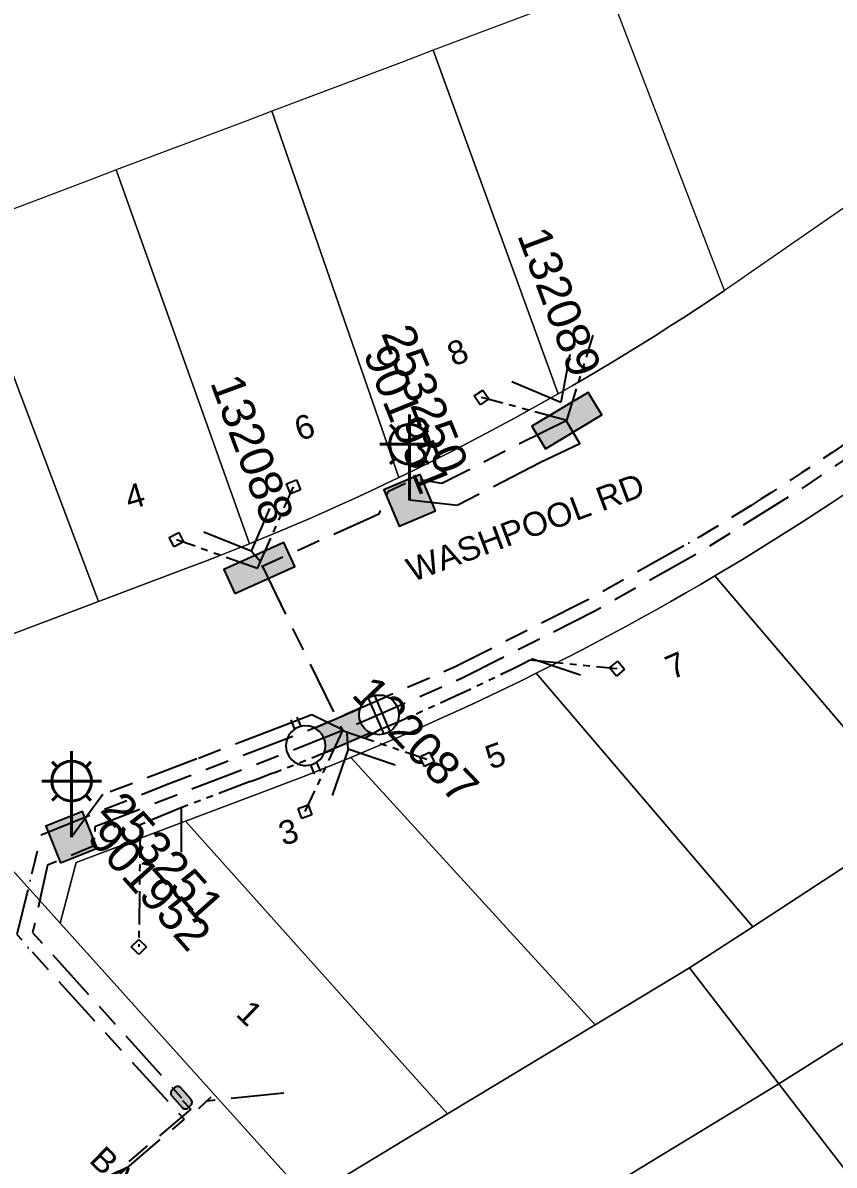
# Model space of a CAD drawing. Header units: metres. Extents: x 308667 to 309873, y 6270550 to 6271594.
# Drawn here: x 309495.9 to 309557, y 6271389.1 to 6271475.1 of the extents above; entities that cross this region are included whole.
import ezdxf
from ezdxf.enums import TextEntityAlignment as Align

# ---------------------------------------------------------------- set-up
doc = ezdxf.new("R2010")
doc.units = ezdxf.units.M
doc.linetypes.add('Cable Exist UG', pattern=[8.2, 4, -1.2, 1.8, -1.2])
doc.linetypes.add('PHANTOMX2', pattern=[5, 2.5, -0.5, 0.5, -0.5, 0.5, -0.5])
doc.layers.get('0').update_dxf_attribs({"color": 6})
for name, color, linetype, lineweight in [('Cadastre Land Parcels_SP_EXT', 96, 'Continuous', 15), ('Cadastre Roads_SP_EXT', 54, 'Continuous', 15), ('Mains_HV_EXT', 11, 'Continuous', 25), ('Mains_LV_EXT', 161, 'Continuous', 25), ('Mains_LV_SL_EXT', 141, 'Continuous', 25)]:
    doc.layers.add(name, color=color, linetype=linetype, lineweight=lineweight)
for name, color, linetype in [('Equip_LV_EXT', 7, 'Continuous'), ('Equip_SP_SL_EXT', 7, 'Continuous'), ('Services_SP_EXT', 42, 'PHANTOMX2'), ('SupportsUG_SP_LV_EXT', 7, 'Continuous'), ('SupportsUG_SP_LV_SL_EXT', 7, 'Continuous'), ('Trench_SP_EXT', 7, 'Continuous')]:
    doc.layers.add(name, color=color, linetype=linetype)
doc.styles.add('COLUMN_LABEL', font='arial.ttf')
doc.styles.add('iecARIAL', font='arial.ttf', dxfattribs={"height": 2})
doc.styles.add('POLE_LABEL', font='arial.ttf', dxfattribs={"height": 2})
doc.styles.get("Standard").update_dxf_attribs({"font": 'arial.ttf'})

# ---------------------------------------------------------------- blocks, each defined once
blk = doc.blocks.new('COLUMN_EXT')
blk.add_hatch(color=256).paths.add_polyline_path([(-1.485, 1.485), (-1.485, -1.485), (1.485, -1.485), (1.485, 1.485)])
blk.add_lwpolyline([(-1.485, -1.485), (1.485, -1.485), (1.485, 1.485), (-1.485, 1.485)], close=True)
for tag, height, style, flags, p in [('ASSET_NUM', 2.5, 'COLUMN_LABEL', 8, (2, 2)), ('STRUCTURE_PLANT_NUMBER', 0.2, 'POLE_LABEL', 9, (1.813, 0.031)), ('STREET_CODE', 0.2, 'COLUMN_LABEL', 9, (1.813, -0.2))]:
    blk.add_attdef(tag, text='', height=height, dxfattribs=dict(style=style, flags=flags)).set_placement(p, align=Align.MIDDLE_LEFT)
at = {"flags": 9}
for tag, p in [('OWNED_BY', (1.813, -0.6)), ('STATE', (1.813, -0.8)), ('COLUMN_TYPE', (1.813, -0.4)), ('STREETNAME', (1.813, -1.6)), ('SUBURB', (1.813, -1.8)), ('USAGE', (1.813, -1)), ('LEGEND', (1.813, -1.2)), ('LOCATION', (1.813, -1.4)), ('NOTES', (1.813, -2))]:
    blk.add_attdef(tag, text='', height=0.2, dxfattribs=at).set_placement(p, align=Align.MIDDLE_LEFT)
at = {"flags": 1}
blk.add_attdef('Z', (1.813, -2.351), '', height=0.2, dxfattribs=at)
blk = doc.blocks.new('PILLAR_EXT')
blk.add_hatch(color=256).paths.add_polyline_path([(-2.475, 0.99), (-2.475, -0.99), (2.475, -0.99), (2.475, 0.99)])
blk.add_lwpolyline([(-2.475, -0.99), (2.475, -0.99), (2.475, 0.99), (-2.475, 0.99)], close=True)
at = {"style": 'iecARIAL', "flags": 8}
blk.add_attdef('ASSET_NUM', (1.5, 3.5), '', height=2.5, dxfattribs=at)
for tag, p, flags in [('OWNED_BY', (0, -0.2), 9), ('STATE', (0, -0.4), 9), ('SUPPORT_TYPE', (0, -0.6), 9), ('USAGE', (0, -0.8), 9), ('LEGEND', (0, -1), 9), ('STREETNAME', (0, -1.8), 9), ('LOCATION', (0, -1.2), 9), ('NOTES', (0, -1.4), 9), ('PARENT', (0, -1.6), 9), ('SUBURB', (0, -2), 1)]:
    blk.add_attdef(tag, p, '', height=0.2, dxfattribs=dict(flags=flags))
blk = doc.blocks.new('SL_LANTERN_EXT')
at = {"lineweight": 40}
for p, q in [((0, 1.968), (0, 6.468)), ((-1.459, 5.676), (-1.061, 5.278)), ((1.458, 5.676), (1.06, 5.278)), ((-2.25, 4.218), (2.25, 4.218)), ((-1.459, 2.759), (-1.061, 3.157)), ((0, 0), (0, 2.721)), ((1.458, 2.759), (1.06, 3.157))]:
    blk.add_line(p, q, dxfattribs=at)
blk.add_circle((0, 4.218), 1.5, dxfattribs=at)
at = {"style": 'iecARIAL', "flags": 8}
blk.add_attdef('ASSET_NUM', (1.5, 1.5), '', height=2.5, dxfattribs=at)
for tag, p, height, flags in [('CONSTRUCTED_VOLTAGE', (0.981, -0.653), 0.2, 9), ('CONTROL_TYPE', (0.981, -0.853), 0.2, 9), ('LANTERN_PURPOSE', (0.981, -1.053), 0.2, 9), ('LNUMBER', (2.181, -3.253), 2.5, 8), ('OPERATING_VOLTAGE', (0.981, -1.653), 0.2, 9), ('ORIENTATION', (0.981, -1.853), 0.2, 9), ('LANTERN_TYPE', (0.981, -1.253), 0.2, 9), ('NO_PHASES', (0.981, -1.453), 0.2, 9), ('OWNED_BY', (0.981, -2.053), 0.2, 9), ('STATE', (0.981, -2.253), 0.2, 9), ('CEXIST', (0.981, -2.653), 0.2, 9), ('USAGE', (0.981, -2.453), 0.2, 9), ('CNEW', (0.981, -2.853), 0.2, 9), ('CNUMBER', (0.981, -3.053), 0.2, 9), ('CREMOVE', (0.981, -3.253), 0.2, 9), ('CREPLACE', (0.981, -3.453), 0.2, 9), ('LKINGHEIGHT', (0.981, -3.653), 0.2, 9), ('LBRACKET', (0.981, -3.853), 0.2, 9), ('LBRACKETVOCAB', (0.981, -4.053), 0.2, 9), ('LCATEGORY', (0.981, -4.253), 0.2, 9), ('LCHARGE1', (0.981, -4.453), 0.2, 9), ('LCHARGE1PERCENT', (0.981, -4.653), 0.2, 9), ('LCHARGE2', (0.981, -4.853), 0.2, 9), ('LCHARGE2PERCENT', (0.981, -5.053), 0.2, 9), ('LCHARGE3', (0.981, -5.253), 0.2, 9), ('LCHARGE3PERCENT', (0.981, -5.453), 0.2, 9), ('LEXIST', (0.981, -5.653), 0.2, 9), ('LLAMP', (0.981, -5.853), 0.2, 9), ('LLAMPVOCAB', (0.981, -6.053), 0.2, 9), ('LMAST', (0.981, -6.253), 0.2, 9), ('LMASTVOCAB', (0.981, -6.453), 0.2, 9), ('LNEW', (0.981, -6.653), 0.2, 9), ('LANTNUMBER', (0.981, -6.853), 0.2, 9), ('LOUTREACH', (0.981, -7.253), 0.2, 9), ('LOUTREACHVOCAB', (0.981, -7.453), 0.2, 9), ('LRATECODE', (0.981, -7.653), 0.2, 9), ('LREMOVE', (0.981, -7.853), 0.2, 9), ('LREPLACE', (0.981, -8.053), 0.2, 9), ('LTYPE', (0.981, -8.253), 0.2, 9), ('LTYPEVOCAB', (0.981, -8.453), 0.2, 9), ('LEGEND', (0.981, -8.653), 0.2, 9), ('STREETNAME', (0.981, -9.253), 0.2, 9), ('SUBURB', (0.981, -9.453), 0.2, 1), ('LOCATION', (0.981, -8.853), 0.2, 9), ('NOTES', (0.981, -9.053), 0.2, 9)]:
    blk.add_attdef(tag, p, '', height=height, dxfattribs=dict(flags=flags))
blk = doc.blocks.new('CCP_EXT')
at = {"flags": 9}
for tag, p in [('STATE', (0, -1.8)), ('USAGE', (0, -1.2)), ('LEGEND', (0, -1.4)), ('LIFE_SUPPORT', (0, -1.6)), ('NOTES', (0, -2))]:
    blk.add_attdef(tag, text='', height=0.2, dxfattribs=at).set_placement(p, align=Align.MIDDLE_LEFT)
blk.add_wipeout([(0, 0.566), (0.566, 0), (0, -0.566), (-0.566, 0)])
blk.add_lwpolyline([(-0.566, 0), (0, 0.566), (0.566, 0), (0, -0.566), (-0.566, 0)])
at = {"flags": 1}
blk.add_attdef('Z', (0, 0), '', height=0.2, dxfattribs=at)
at = {"flags": 9}
for tag, p in [('CCP_TYPE', (0, 0)), ('OPERATING_VOLTAGE', (0, -0.6)), ('ORIENTATION', (0, -0.8)), ('CONSTRUCTED_VOLTAGE', (0, -0.2)), ('NO_PHASES', (0, -0.4)), ('OWNED_BY', (0, -1))]:
    blk.add_attdef(tag, text='', height=0.2, dxfattribs=at).set_placement(p, align=Align.MIDDLE_LEFT)
blk = doc.blocks.new('LV_STJ_EXT')
h = blk.add_hatch(color=256)
edge = h.paths.add_edge_path()
edge.add_ellipse((-0.586, 0.131), major_axis=(0.226, 0.226), ratio=1, start_angle=44.99996, end_angle=135)
edge.add_line((-0.906, 0.131), (-0.906, -0.131))
edge.add_ellipse((-0.586, -0.131), major_axis=(0.226, 0.226), ratio=1, start_angle=134.99996, end_angle=225)
edge.add_line((-0.586, -0.451), (0.586, -0.451))
edge.add_ellipse((0.586, -0.131), major_axis=(-0.226, 0.226), ratio=1, start_angle=134.99996, end_angle=225)
edge.add_line((0.906, -0.131), (0.906, 0.131))
edge.add_ellipse((0.586, 0.131), major_axis=(-0.226, 0.226), ratio=1, start_angle=224.99996, end_angle=315)
edge.add_line((0.586, 0.451), (-0.586, 0.451))
blk.add_lwpolyline([(-0.906, 0.131), (-0.906, -0.131, 0.414214), (-0.586, -0.451), (0.586, -0.451, 0.414214), (0.906, -0.131), (0.906, 0.131, 0.414214), (0.586, 0.451), (-0.586, 0.451, 0.414214)], format="xyb", close=True)
at = {"flags": 1}
blk.add_attdef('Z', (0, 0), '', height=0.2, dxfattribs=at)
at = {"flags": 9}
for tag, p in [('ORIENTATION', (0, 0)), ('USAGE', (0, -0.2)), ('LEGEND', (0, -0.4)), ('NOTES', (0, -0.6))]:
    blk.add_attdef(tag, text='', height=0.2, dxfattribs=at).set_placement(p, align=Align.MIDDLE_LEFT)
blk = doc.blocks.new('LV_UG_LINKS_CLOSED_EXT')
blk.add_wipeout([(-1.056, 1.057), (-1.18, 0.916), (-1.286, 0.761), (-1.371, 0.594), (-1.435, 0.417), (-1.476, 0.234), (-1.493, 0.047), (-1.487, -0.14), (-1.458, -0.326), (-1.406, -0.506), (-1.331, -0.678), (-1.236, -0.839), (-1.121, -0.988), (-0.988, -1.12), (-0.84, -1.235), (-0.679, -1.331), (-0.506, -1.406), (-0.326, -1.458), (-0.141, -1.487), (0.047, -1.493), (0.233, -1.476), (0.416, -1.435), (0.593, -1.371), (0.76, -1.286), (0.915, -1.181), (1.056, -1.057), (1.18, -0.916), (1.286, -0.761), (1.371, -0.594), (1.435, -0.417), (1.476, -0.234), (1.493, -0.047), (1.487, 0.14), (1.458, 0.326), (1.406, 0.506), (1.331, 0.678), (1.236, 0.839), (1.121, 0.988), (0.988, 1.12), (0.84, 1.235), (0.679, 1.331), (0.506, 1.406), (0.326, 1.458), (0.141, 1.487), (-0.047, 1.493), (-0.233, 1.476), (-0.416, 1.435), (-0.593, 1.371), (-0.76, 1.286), (-0.915, 1.181)])
for p, q in [((-0.25, -1.479), (-0.25, 1.479)), ((0.25, -1.479), (0.25, 1.479))]:
    blk.add_line(p, q)
blk.add_circle((0, 0), 1.5)
at = {"flags": 9}
for tag, p in [('ACTUAL_STATUS', (0, 0)), ('OPERATING_VOLTAGE', (0, -0.6)), ('ORIENTATION', (0, -0.8)), ('CONSTRUCTED_VOLTAGE', (0, -0.2)), ('NO_PHASES', (0, -0.4)), ('STATE', (0, -1)), ('SWITCH_TYPE', (0, -1.2)), ('USAGE', (0, -1.4)), ('NOTES', (0, -1.6))]:
    blk.add_attdef(tag, text='', height=0.2, dxfattribs=at).set_placement(p, align=Align.MIDDLE_LEFT)
at = {"flags": 1}
blk.add_attdef('Z', (0, 0), '', height=0.2, dxfattribs=at)
blk = doc.blocks.new('LV_UG_LINKS_OPEN_EXT')
for p, q in [((-0.249, 1.473), (-0.249, 2.22)), ((0.249, 1.473), (0.249, 2.22)), ((-0.249, -1.473), (-0.249, -2.22)), ((0.249, -1.473), (0.249, -2.22))]:
    blk.add_line(p, q)
at = {"flags": 9}
for tag, p in [('ACTUAL_STATUS', (0, 0)), ('OPERATING_VOLTAGE', (0, -0.6)), ('ORIENTATION', (0, -0.8)), ('CONSTRUCTED_VOLTAGE', (0, -0.2)), ('NO_PHASES', (0, -0.4)), ('STATE', (0, -1)), ('SWITCH_TYPE', (0, -1.2)), ('USAGE', (0, -1.4)), ('NOTES', (0, -1.6))]:
    blk.add_attdef(tag, text='', height=0.2, dxfattribs=at).set_placement(p, align=Align.MIDDLE_LEFT)
at = {"flags": 1}
blk.add_attdef('Z', (0, 0), '', height=0.2, dxfattribs=at)
blk.add_wipeout([(-0.249, 1.473), (-0.432, 1.43), (-0.608, 1.365), (-0.774, 1.278), (-0.928, 1.171), (-1.067, 1.045), (-1.19, 0.903), (-1.294, 0.747), (-1.377, 0.579), (-1.439, 0.402), (-1.478, 0.218), (-1.494, 0.031), (-1.486, -0.156), (-1.455, -0.341), (-1.4, -0.521), (-1.324, -0.692), (-1.227, -0.853), (-1.11, -1), (-0.976, -1.131), (-0.827, -1.244), (-0.664, -1.338), (-0.491, -1.411), (-0.311, -1.461), (-0.125, -1.489), (0.062, -1.493), (0.249, -1.473), (0.432, -1.43), (0.608, -1.365), (0.774, -1.278), (0.928, -1.171), (1.067, -1.045), (1.19, -0.903), (1.294, -0.747), (1.377, -0.579), (1.439, -0.402), (1.478, -0.218), (1.494, -0.031), (1.486, 0.156), (1.455, 0.341), (1.4, 0.521), (1.324, 0.692), (1.227, 0.853), (1.11, 1), (0.976, 1.131), (0.827, 1.244), (0.664, 1.338), (0.491, 1.411), (0.311, 1.461), (0.125, 1.489), (-0.062, 1.493)])
blk.add_lwpolyline([(0, -1.494, 1), (0, 1.494, 1)], format="xyb", close=True)

msp = doc.modelspace()

# ---------------------------------------------------------------- linework, layer by layer
at = {"layer": 'Cadastre Land Parcels_SP_EXT', "linetype": 'Continuous'}
for points in [[(309537.317, 6271447.771), (309538.38, 6271448.39), (309539.44, 6271449.017), (309540.496, 6271449.651), (309541.548, 6271450.291), (309542.595, 6271450.939), (309543.639, 6271451.591), (309544.679, 6271452.252), (309545.714, 6271452.918), (309546.746, 6271453.591), (309547.772, 6271454.271), (309548.795, 6271454.956), (309539.954, 6271477.995), (309536.269, 6271476.603), (309526.85, 6271473.046), (309536.249, 6271447.157), (309537.317, 6271447.771)], [(309525.367, 6271441.397), (309526.471, 6271441.943), (309527.572, 6271442.494), (309528.67, 6271443.053), (309529.762, 6271443.618), (309530.853, 6271444.192), (309531.939, 6271444.771), (309533.022, 6271445.357), (309534.102, 6271445.95), (309535.177, 6271446.55), (309536.249, 6271447.157), (309526.85, 6271473.046), (309524.57, 6271472.185), (309514.68, 6271468.449), (309524.259, 6271440.86), (309525.367, 6271441.397)], [(309514.144, 6271436.334), (309515.28, 6271436.809), (309516.413, 6271437.29), (309517.544, 6271437.779), (309518.671, 6271438.274), (309519.795, 6271438.778), (309520.917, 6271439.287), (309522.034, 6271439.804), (309523.148, 6271440.328), (309524.259, 6271440.86), (309514.68, 6271468.449), (309512.869, 6271467.765), (309502.972, 6271464.026), (309513.004, 6271435.868), (309514.144, 6271436.334)], [(309508.418, 6271434.071), (309509.569, 6271434.509), (309510.717, 6271434.955), (309511.862, 6271435.407), (309513.004, 6271435.868), (309502.972, 6271464.026), (309501.161, 6271463.341), (309491.059, 6271459.528), (309495.195, 6271448.573), (309501.644, 6271431.516), (309508.418, 6271434.071)], [(309501.644, 6271431.516), (309495.195, 6271448.573), (309472.933, 6271435.938), (309480.607, 6271427.412), (309487.187, 6271426.063), (309501.644, 6271431.516)], [(309563.546, 6271415.268), (309548.067, 6271433.454), (309546.966, 6271432.806), (309545.861, 6271432.165), (309544.752, 6271431.53), (309543.638, 6271430.901), (309542.522, 6271430.281), (309541.401, 6271429.665), (309540.277, 6271429.058), (309539.15, 6271428.457), (309538.018, 6271427.863), (309536.883, 6271427.276), (309535.745, 6271426.695), (309534.603, 6271426.121), (309550.909, 6271407.017), (309563.546, 6271415.268)], [(309546.159, 6271403.915), (309550.909, 6271407.017), (309534.603, 6271426.121), (309533.458, 6271425.553), (309532.309, 6271424.994), (309531.157, 6271424.44), (309530.001, 6271423.894), (309528.843, 6271423.354), (309527.68, 6271422.823), (309526.516, 6271422.296), (309525.348, 6271421.779), (309524.176, 6271421.266), (309523.002, 6271420.763), (309521.825, 6271420.265), (309520.645, 6271419.775), (309539.055, 6271399.633), (309546.159, 6271403.915)], [(309579.903, 6271412.269), (309579.388, 6271413.083), (309578.88, 6271413.902), (309578.378, 6271414.724), (309577.884, 6271415.551), (309577.395, 6271416.382), (309576.914, 6271417.216), (309576.439, 6271418.054), (309575.973, 6271418.897), (309575.512, 6271419.743), (309575.059, 6271420.593), (309574.612, 6271421.446), (309574.173, 6271422.304), (309563.546, 6271415.268), (309550.909, 6271407.017), (309546.159, 6271403.915), (309552.869, 6271395.19), (309579.903, 6271412.269)], [(309539.055, 6271399.633), (309520.645, 6271419.775), (309519.462, 6271419.292), (309518.276, 6271418.816), (309517.087, 6271418.347), (309515.895, 6271417.885), (309514.701, 6271417.43), (309508.184, 6271414.971), (309527.919, 6271392.922), (309539.055, 6271399.633)], [(309527.919, 6271392.922), (309508.184, 6271414.971), (309499.954, 6271411.867), (309498.732, 6271407.281), (309517.4, 6271386.546), (309527.919, 6271392.922)], [(309587.186, 6271402.091), (309586.589, 6271402.846), (309585.997, 6271403.605), (309585.41, 6271404.37), (309584.831, 6271405.139), (309584.257, 6271405.913), (309583.69, 6271406.691), (309583.129, 6271407.476), (309582.576, 6271408.262), (309582.029, 6271409.055), (309581.486, 6271409.853), (309580.953, 6271410.654), (309580.424, 6271411.46), (309579.903, 6271412.269), (309552.869, 6271395.19), (309560.225, 6271385.634), (309587.186, 6271402.091)], [(309552.869, 6271395.19), (309546.159, 6271403.915), (309539.055, 6271399.633), (309527.919, 6271392.922), (309517.4, 6271386.546), (309518.638, 6271385.169), (309521.241, 6271382.279), (309524.934, 6271378.181), (309552.869, 6271395.19)], [(309560.225, 6271385.634), (309552.869, 6271395.19), (309524.934, 6271378.181), (309528.57, 6271374.146), (309533.307, 6271368.888), (309560.225, 6271385.634)]]:
    msp.add_lwpolyline(points, close=True, dxfattribs=at)
msp.add_lwpolyline([(309557.802, 6271439.579), (309556.737, 6271438.872), (309555.668, 6271438.173), (309554.595, 6271437.478), (309553.516, 6271436.791), (309552.435, 6271436.111), (309551.35, 6271435.436), (309550.259, 6271434.769), (309549.166, 6271434.108), (309548.067, 6271433.454), (309563.546, 6271415.268)], dxfattribs=at)
at = {"layer": 'Mains_LV_EXT', "linetype": 'Cable Exist UG', "flags": 128}
msp.add_lwpolyline([(309507.968, 6271393.941), (309508.583, 6271393.276), (309497.587, 6271383.998), (309486.95, 6271395.755), (309485.717, 6271394.65)], dxfattribs=at)
at = {"layer": 'Mains_LV_SL_EXT', "linetype": 'Cable Exist UG'}
msp.add_lwpolyline([(309536.856, 6271445.118), (309537.876, 6271443.398), (309537.876, 6271443.398), (309534.929, 6271441.984), (309528.672, 6271438.756), (309525.064, 6271439.143)], dxfattribs=at)
at = {"layer": 'Services_SP_EXT'}
msp.add_lwpolyline([(309536.915, 6271445.153), (309538.887, 6271451.585)], dxfattribs=at)
at = {"layer": 'Trench_SP_EXT', "linetype": 'Cable Exist UG'}
for points in [[(309537.147, 6271450.129), (309536.461, 6271446.514), (309532.662, 6271448.103)], [(309514.504, 6271438.52), (309513.135, 6271435.316), (309509.563, 6271436.744)], [(309513.848, 6271434.494), (309513.135, 6271435.316)], [(309537.935, 6271425.959), (309534.259, 6271427.191)], [(309520.327, 6271421.568), (309520.414, 6271420.379)], [(309523.978, 6271419.203), (309520.428, 6271420.386), (309519.235, 6271416.908)], [(309507.859, 6271416.036), (309507.86, 6271412.633)], [(309515.593, 6271394.488), (309509.828, 6271393.886)], [(309509.188, 6271393.335), (309510.124, 6271394.209)]]:
    msp.add_lwpolyline(points, dxfattribs=at)

# ---------------------------------------------------------------- block references
at = {"layer": 'Equip_LV_EXT', "rotation": 131.231319172519}
msp.add_blockref('LV_STJ_EXT', (309507.878, 6271394.142), dxfattribs=at)
at = {"layer": 'Equip_SP_SL_EXT'}
ref = msp.add_blockref('SL_LANTERN_EXT', (309525.064, 6271439.143), dxfattribs=at)
ref.add_attrib('ASSET_NUM', '253250', dxfattribs={"layer": '0', "height": 2.5, "rotation": 291.99677, "style": 'iecARIAL'}).set_placement((309526.564, 6271440.643), align=Align.BOTTOM_RIGHT)
ref = msp.add_blockref('SL_LANTERN_EXT', (309499.607, 6271413.772), dxfattribs=at)
ref.add_attrib('ASSET_NUM', '253251', dxfattribs={"layer": '0', "height": 2.5, "rotation": 311.73494, "style": 'iecARIAL'}).set_placement((309501.107, 6271415.272), align=Align.BOTTOM_LEFT)
at = {"layer": 'SupportsUG_SP_LV_EXT'}
ref = msp.add_blockref('PILLAR_EXT', (309536.915, 6271445.153), dxfattribs=dict(at, rotation=30.96334200629371))
ref.add_attrib('ASSET_NUM', '132089', dxfattribs={"layer": '0', "height": 2.5, "rotation": 290.59334, "style": 'iecARIAL'}).set_placement((309538.415, 6271448.653), align=Align.MIDDLE_RIGHT)
ref = msp.add_blockref('PILLAR_EXT', (309513.747, 6271434.041), dxfattribs=dict(at, rotation=24.2928428273924))
ref.add_attrib('ASSET_NUM', '132088', dxfattribs={"layer": '0', "height": 2.5, "rotation": 290.38811, "style": 'iecARIAL'}).set_placement((309515.247, 6271437.541), align=Align.MIDDLE_RIGHT)
ref = msp.add_blockref('PILLAR_EXT', (309520.007, 6271421.803), dxfattribs=dict(at, rotation=203.1906282132237))
ref.add_attrib('ASSET_NUM', '132087', dxfattribs={"layer": '0', "height": 2.5, "rotation": 313.87832, "style": 'iecARIAL'}).set_placement((309521.507, 6271425.303), align=Align.MIDDLE_LEFT)
at = {"layer": 'SupportsUG_SP_LV_SL_EXT'}
ref = msp.add_blockref('COLUMN_EXT', (309525.064, 6271439.143), dxfattribs=dict(at, rotation=112.9674330872489))
ref.add_attrib('ASSET_NUM', '901951', dxfattribs={"layer": '0', "height": 2.5, "rotation": 291.99677, "style": 'COLUMN_LABEL'}).set_placement((309527.064, 6271439.893), align=Align.MIDDLE_RIGHT)
ref = msp.add_blockref('COLUMN_EXT', (309499.607, 6271413.772), dxfattribs=dict(at, rotation=21.77012071838721))
ref.add_attrib('ASSET_NUM', '901952', dxfattribs={"layer": '0', "height": 2.5, "rotation": 311.73494, "style": 'COLUMN_LABEL'}).set_placement((309501.607, 6271414.522), align=Align.MIDDLE_LEFT)

# ---------------------------------------------------------------- texts
at = {"layer": 'Cadastre Land Parcels_SP_EXT'}
for s, rotation, p in [('8', 22.71185, (309528.387, 6271449.198)), ('6', 19.16112, (309516.783, 6271443.585)), ('4', 16.51529, (309503.949, 6271438.411)), ('7', 23.28965, (309544.828, 6271425.606)), ('5', 19.70261, (309531.168, 6271418.838)), ('3', 16.51869, (309515.518, 6271413.106)), ('1', 315.97255, (309511.901, 6271400.358))]:
    msp.add_text(s, height=1.8, rotation=rotation, dxfattribs=at).set_placement(p)
at = {"layer": 'Cadastre Roads_SP_EXT'}
for s, rotation, p in [('WASHPOOL RD', 20.46782, (309525.27, 6271432.967)), ('BARRY RD', 315.96393, (309500.843, 6271389.345))]:
    msp.add_text(s, height=1.8, rotation=rotation, dxfattribs=at).set_placement(p)

# ---------------------------------------------------------------- next in the draw order: block references
at = {"layer": 'Services_SP_EXT'}
for p, rotation in [((309530.484, 6271446.897), 348.963341888798), ((309516.319, 6271440.155), 246.2928425789733), ((309507.502, 6271436.177), 342.292842768771), ((309540.695, 6271426.469), 174.9522740603861), ((309526.375, 6271419.635), 161.1906282926539), ((309517.183, 6271415.697), 65.19062853422264)]:
    msp.add_blockref('CCP_EXT', p, dxfattribs=dict(at, rotation=rotation))
msp.add_blockref('CCP_EXT', (309504.669, 6271405.5), dxfattribs=at)

# ---------------------------------------------------------------- next in the draw order: linework, layer by layer
at = {"layer": 'Cadastre Roads_SP_EXT', "linetype": 'Continuous'}
for points in [[(309558.074, 6271461.375), (309550.827, 6271456.347), (309549.813, 6271455.649), (309548.795, 6271454.956), (309547.772, 6271454.271), (309546.746, 6271453.591), (309545.714, 6271452.918), (309544.68, 6271452.252), (309543.639, 6271451.591), (309542.595, 6271450.939), (309541.548, 6271450.291), (309540.496, 6271449.651), (309539.44, 6271449.017), (309538.38, 6271448.39), (309537.316, 6271447.771), (309536.249, 6271447.157), (309535.177, 6271446.55), (309534.102, 6271445.95), (309533.022, 6271445.357), (309531.939, 6271444.771), (309530.853, 6271444.192), (309529.762, 6271443.618), (309528.67, 6271443.053), (309527.572, 6271442.494), (309526.471, 6271441.943), (309525.367, 6271441.397), (309524.259, 6271440.86), (309523.148, 6271440.328), (309522.034, 6271439.804), (309520.917, 6271439.287), (309519.795, 6271438.778), (309518.671, 6271438.274), (309517.544, 6271437.779), (309516.413, 6271437.29), (309515.281, 6271436.809), (309514.144, 6271436.334), (309513.004, 6271435.868), (309511.862, 6271435.407), (309510.717, 6271434.955), (309509.569, 6271434.509), (309508.418, 6271434.071), (309501.644, 6271431.516), (309487.187, 6271426.063)], [(309480.607, 6271427.413), (309498.732, 6271407.281), (309499.954, 6271411.867), (309508.184, 6271414.971), (309514.701, 6271417.43), (309515.895, 6271417.885), (309517.087, 6271418.347), (309518.276, 6271418.816), (309519.462, 6271419.292), (309520.645, 6271419.775), (309521.825, 6271420.265), (309523.002, 6271420.763), (309524.176, 6271421.266), (309525.348, 6271421.779), (309526.516, 6271422.296), (309527.68, 6271422.823), (309528.843, 6271423.354), (309530.001, 6271423.894), (309531.157, 6271424.44), (309532.309, 6271424.994), (309533.458, 6271425.553), (309534.603, 6271426.121), (309535.745, 6271426.695), (309536.883, 6271427.276), (309536.883, 6271427.276), (309538.018, 6271427.863), (309539.15, 6271428.457), (309540.277, 6271429.058), (309541.401, 6271429.665), (309542.522, 6271430.281), (309543.638, 6271430.901), (309544.752, 6271431.53), (309545.861, 6271432.165), (309546.966, 6271432.806), (309548.067, 6271433.454), (309549.166, 6271434.108), (309550.259, 6271434.769), (309551.35, 6271435.436), (309552.435, 6271436.111), (309553.516, 6271436.791), (309554.595, 6271437.478), (309555.668, 6271438.173), (309556.737, 6271438.872), (309557.802, 6271439.579)]]:
    msp.add_lwpolyline(points, dxfattribs=at)
at = {"layer": 'Mains_LV_EXT', "linetype": 'Cable Exist UG', "flags": 128}
msp.add_lwpolyline([(309536.921, 6271445.157), (309533.337, 6271443.398), (309533.337, 6271443.398), (309527.502, 6271440.403), (309525.498, 6271440.744), (309523.424, 6271439.783), (309522.744, 6271438.096), (309522.089, 6271437.8), (309522.089, 6271437.8), (309513.914, 6271434.132)], dxfattribs=at)
at = {"layer": 'Services_SP_EXT'}
for points in [[(309536.915, 6271445.153), (309530.484, 6271446.897)], [(309513.613, 6271433.996), (309516.319, 6271440.155)], [(309513.613, 6271433.996), (309507.502, 6271436.177)]]:
    msp.add_lwpolyline(points, dxfattribs=at)

# ---------------------------------------------------------------- next in the draw order: block references
at = {"layer": 'Equip_LV_EXT'}
for name, p, rotation in [('LV_UG_LINKS_CLOSED_EXT', (309522.764, 6271422.984), 203.1906282132237), ('LV_UG_LINKS_OPEN_EXT', (309517.242, 6271420.66), 203.1906281738242)]:
    msp.add_blockref(name, p, dxfattribs=dict(at, rotation=rotation))

# ---------------------------------------------------------------- next in the draw order: linework, layer by layer
at = {"layer": 'Mains_HV_EXT', "linetype": 'Cable Exist UG', "flags": 128}
msp.add_lwpolyline([(309601.996, 6271416.316), (309600.652, 6271417.908), (309596.4, 6271414.751), (309596.4, 6271414.751), (309591.33, 6271421.883), (309586.598, 6271430.178), (309581.742, 6271442.348), (309580.61, 6271446.479), (309569.972, 6271443.17), (309569.972, 6271443.17), (309561.652, 6271446.03), (309559.103, 6271444.258), (309559.103, 6271444.258, -0.017288), (309546.916, 6271436.395), (309546.916, 6271436.395), (309546.101, 6271435.928), (309546.101, 6271435.928), (309538.488, 6271431.639), (309528.452, 6271426.582), (309518.082, 6271422.054), (309507.076, 6271417.832), (309497.305, 6271413.93), (309496.83, 6271411.974), (309496.476, 6271410.515), (309496.476, 6271410.515), (309495.492, 6271406.448), (309496.338, 6271405.455), (309496.338, 6271405.455), (309497.831, 6271403.797), (309508.073, 6271392.52), (309508.073, 6271392.52), (309498.774, 6271384.622), (309512.235, 6271369.711), (309511.072, 6271359.68), (309483.531, 6271349.295), (309480.349, 6271348.052), (309476.907, 6271356.51), (309478.753, 6271356.971)], format="xyb", dxfattribs=at)
at = {"layer": 'Mains_LV_EXT', "linetype": 'Cable Exist UG', "flags": 128}
for points in [[(309581.594, 6271413.272), (309580.352, 6271415.226), (309580.352, 6271415.226), (309578.216, 6271418.867), (309575.909, 6271423.168), (309573.8, 6271428.381), (309571.247, 6271434.686), (309568.563, 6271441.319), (309568.038, 6271442.948), (309564.761, 6271443.9), (309563.205, 6271444.384), (309560.767, 6271442.81), (309559.599, 6271443.409), (309559.599, 6271443.409), (309554.334, 6271439.844), (309547.168, 6271435.381), (309538.959, 6271430.756), (309528.877, 6271425.676), (309521.221, 6271422.333), (309520.015, 6271421.806)], [(309513.974, 6271434.162), (309520.012, 6271421.805)], [(309520.032, 6271421.814), (309514.634, 6271419.66), (309514.634, 6271419.66), (309511.62, 6271418.504), (309507.522, 6271416.932), (309501.353, 6271414.553), (309501.371, 6271413.143), (309501.371, 6271413.143), (309497.781, 6271411.652), (309496.671, 6271406.58), (309507.878, 6271394.142)]]:
    msp.add_lwpolyline(points, dxfattribs=at)
at = {"layer": 'Mains_LV_SL_EXT', "linetype": 'Cable Exist UG'}
msp.add_lwpolyline([(309520.057, 6271421.825), (309517.703, 6271422.979), (309515.688, 6271422.206), (309515.688, 6271422.206), (309509.047, 6271419.659), (309501.964, 6271416.97), (309499.61, 6271413.774)], dxfattribs=at)
at = {"layer": 'Services_SP_EXT'}
for points in [[(309520.012, 6271421.805), (309521.695, 6271421.228), (309522.832, 6271421.866), (309522.832, 6271421.866, 0.014741), (309534.157, 6271427.124), (309534.157, 6271427.124), (309540.694, 6271426.469)], [(309520.021, 6271421.809), (309519.336, 6271420.349), (309518.142, 6271419.92), (309518.142, 6271419.92, -0.006207), (309513.045, 6271417.95), (309513.045, 6271417.95), (309507.906, 6271416.008), (309504.765, 6271414.7), (309504.669, 6271405.5)]]:
    msp.add_lwpolyline(points, format="xyb", dxfattribs=at)
for points in [[(309520.007, 6271421.803), (309517.183, 6271415.697)], [(309520.007, 6271421.803), (309526.375, 6271419.635)]]:
    msp.add_lwpolyline(points, dxfattribs=at)

doc.saveas('drawing.dxf')
